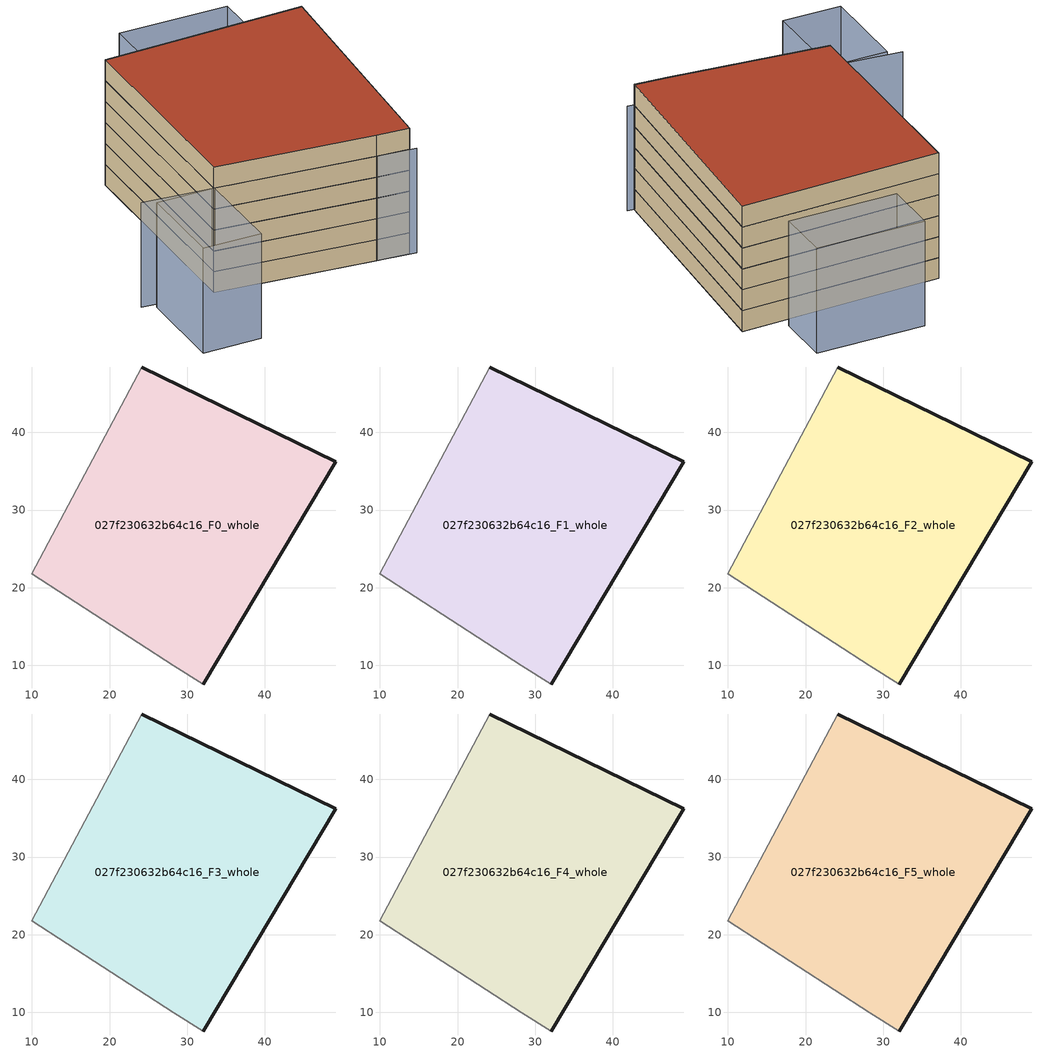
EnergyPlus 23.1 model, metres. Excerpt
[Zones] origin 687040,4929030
027f230632b64c16_F0_whole
 floor ground (EU_floor_Construction): 32.09,7.59 49.14,36.22 24.13,48.42 9.98,21.83 28.27,9.93 z0
 wall outside (EU_wall_Construction): 24.13,48.42 49.14,36.22 32.09,7.59 z0:3
 wall adiabatic (EU_wall_Construction): 32.09,7.59 28.27,9.93 9.98,21.83 24.13,48.42 z0:3
027f230632b64c16_F1_whole
 floor to 027f230632b64c16_F0_whole (EU_floor_Construction): 32.09,7.59 49.13,36.22 24.13,48.42 9.98,21.83 28.26,9.93 z3
 wall outside (EU_wall_Construction): 24.13,48.42 49.14,36.22 32.09,7.59 z3:6
 wall adiabatic (EU_wall_Construction): 32.09,7.59 28.27,9.93 9.98,21.83 24.13,48.42 z3:6
027f230632b64c16_F2_whole
 floor to 027f230632b64c16_F1_whole (EU_floor_Construction): 32.09,7.59 49.13,36.22 24.13,48.42 9.98,21.83 28.26,9.93 z6
 wall outside (EU_wall_Construction): 24.13,48.42 49.14,36.22 32.09,7.59 z6:9
 wall adiabatic (EU_wall_Construction): 32.09,7.59 28.27,9.93 9.98,21.83 24.13,48.42 z6:9
027f230632b64c16_F3_whole
 floor to 027f230632b64c16_F2_whole (EU_floor_Construction): 32.09,7.59 49.13,36.22 24.13,48.42 9.98,21.83 28.26,9.93 z9
 wall outside (EU_wall_Construction): 24.13,48.42 49.14,36.22 32.09,7.59 z9:12
 wall adiabatic (EU_wall_Construction): 32.09,7.59 28.27,9.93 9.98,21.83 24.13,48.42 z9:12
027f230632b64c16_F4_whole
 floor to 027f230632b64c16_F3_whole (EU_floor_Construction): 32.09,7.59 49.13,36.22 24.13,48.42 9.98,21.83 28.26,9.93 z12
 wall outside (EU_wall_Construction): 24.13,48.42 49.14,36.22 32.09,7.59 z12:15
 wall adiabatic (EU_wall_Construction): 32.09,7.59 28.27,9.93 9.98,21.83 24.13,48.42 z12:15
027f230632b64c16_F5_whole
 floor to 027f230632b64c16_F4_whole (EU_floor_Construction): 32.09,7.59 49.13,36.22 24.13,48.42 9.98,21.83 28.26,9.93 z15
 wall outside (EU_wall_Construction): 24.13,48.42 49.14,36.22 32.09,7.59 z15:18
 wall adiabatic (EU_wall_Construction): 32.09,7.59 28.27,9.93 9.98,21.83 24.13,48.42 z15:18
 roof outside (EU_roof_Construction): 49.14,36.22 32.09,7.59 28.27,9.93 9.98,21.83 24.13,48.42 z18
shading: 1.85,27.11 32.78,7 / -3.01,14.17 2.97,25.54 / 2.97,25.54 10.11,21.78 / 10.11,21.78 4.13,10.41 / 4.13,10.41 -3.01,14.17 / 48.13,46.82 44.58,40.06 / 44.58,40.06 31.22,47.07 / 31.22,47.07 34.77,53.83 / 34.77,53.83 48.13,46.82 z0:15
[Building]
EU S2 Campaign: North Axis=0; Terrain=City; Solar Distribution=FullExterior
[Site:Location]
Bologna: Latitude=44.5; Longitude=11.25; Time Zone=1; Elevation=37
[SizingPeriod:WeatherFileDays]
AnnualSizingPeriod: Begin Month=1; Begin Day of Month=1; End Month=12; End Day of Month=31; Day of Week for Start Day=Monday; Use Weather File Daylight Saving Period=No; Use Weather File Rain and Snow Indicators=No
[MATERIAL]
EU_InternalMass_Material: Roughness=MediumRough; Thickness=0.1; Conductivity=1; Density=1800; Specific Heat=900; Thermal Absorptance=0.9; Solar Absorptance=0.7; Visible Absorptance=0.7
[MATERIAL:NOMASS] Roughness=MediumRough; Thermal Absorptance=0.9; Solar Absorptance=0.7; Visible Absorptance=0.7
Name | Thermal Resistance
EU_wall_NoMass | 0.905828
EU_roof_NoMass | 0.37593
EU_floor_NoMass | 0.67114
[CONSTRUCTION]
EU_wall_Construction: EU_wall_NoMass
EU_roof_Construction: EU_roof_NoMass
EU_floor_Construction: EU_floor_NoMass
EU_InternalMass_Construction: EU_InternalMass_Material
[ZONE] Type=1; Multiplier=1; Ceiling Height=autocalculate; Volume=2574.22; Floor Area=autocalculate; Part of Total Floor Area=Yes
027f230632b64c16_F0_whole; 027f230632b64c16_F1_whole; 027f230632b64c16_F2_whole; 027f230632b64c16_F3_whole; 027f230632b64c16_F4_whole; 027f230632b64c16_F5_whole
[INTERNALMASS] Construction=EU_InternalMass_Construction; Surface Area=858.073
Name | Zone or ZoneList
027f230632b64c16_F0_whole_EU_InternalMass | 027f230632b64c16_F0_whole
027f230632b64c16_F1_whole_EU_InternalMass | 027f230632b64c16_F1_whole
027f230632b64c16_F2_whole_EU_InternalMass | 027f230632b64c16_F2_whole
027f230632b64c16_F3_whole_EU_InternalMass | 027f230632b64c16_F3_whole
027f230632b64c16_F4_whole_EU_InternalMass | 027f230632b64c16_F4_whole
027f230632b64c16_F5_whole_EU_InternalMass | 027f230632b64c16_F5_whole
[OTHEREQUIPMENT] Fuel Type=Electricity; Design Level Calculation Method=Watts/Area; Power per Zone Floor Area=1; Fraction Latent=0; Fraction Radiant=0; Fraction Lost=0; Carbon Dioxide Generation Rate=0; EndUse Subcategory=EU_Step8_InternalGains
Name | Zone or ZoneList or Space or SpaceList | Schedule
EU_Step8_InternalGain_027f230632b64c16_F0_whole_f000 | 027f230632b64c16_F0_whole | EU_Step8_GainSchedule_027f230632b64c16_F0_whole_f000
EU_Step8_InternalGain_027f230632b64c16_F1_whole_f000 | 027f230632b64c16_F1_whole | EU_Step8_GainSchedule_027f230632b64c16_F1_whole_f000
EU_Step8_InternalGain_027f230632b64c16_F2_whole_f000 | 027f230632b64c16_F2_whole | EU_Step8_GainSchedule_027f230632b64c16_F2_whole_f000
EU_Step8_InternalGain_027f230632b64c16_F3_whole_f000 | 027f230632b64c16_F3_whole | EU_Step8_GainSchedule_027f230632b64c16_F3_whole_f000
EU_Step8_InternalGain_027f230632b64c16_F4_whole_f000 | 027f230632b64c16_F4_whole | EU_Step8_GainSchedule_027f230632b64c16_F4_whole_f000
EU_Step8_InternalGain_027f230632b64c16_F5_whole_f000 | 027f230632b64c16_F5_whole | EU_Step8_GainSchedule_027f230632b64c16_F5_whole_f000
[ZONEVENTILATION:DESIGNFLOWRATE] Schedule=EU_AlwaysOn; Design Flow Rate Calculation Method=AirChanges/Hour; Air Changes per Hour=0.73129; Ventilation Type=Natural; Fan Pressure Rise=0; Fan Total Efficiency=1; Constant Term Coefficient=1; Temperature Term Coefficient=0; Velocity Term Coefficient=0; Velocity Squared Term Coefficient=0; Minimum Indoor Temperature=-100; Maximum Indoor Temperature=100; Delta Temperature=-100; Minimum Outdoor Temperature=-100; Maximum Outdoor Temperature=100; Maximum Wind Speed=40
Name | Zone or ZoneList or Space or SpaceList
EU_ConstantAir_027f230632b64c16_F0_whole | 027f230632b64c16_F0_whole
EU_ConstantAir_027f230632b64c16_F1_whole | 027f230632b64c16_F1_whole
EU_ConstantAir_027f230632b64c16_F2_whole | 027f230632b64c16_F2_whole
EU_ConstantAir_027f230632b64c16_F3_whole | 027f230632b64c16_F3_whole
EU_ConstantAir_027f230632b64c16_F4_whole | 027f230632b64c16_F4_whole
EU_ConstantAir_027f230632b64c16_F5_whole | 027f230632b64c16_F5_whole
[HVACTEMPLATE:THERMOSTAT] Constant Heating Setpoint=20; Constant Cooling Setpoint=50
EU_HeatOnly_027f230632b64c16_F0_whole; EU_HeatOnly_027f230632b64c16_F1_whole; EU_HeatOnly_027f230632b64c16_F2_whole; EU_HeatOnly_027f230632b64c16_F3_whole; EU_HeatOnly_027f230632b64c16_F4_whole; EU_HeatOnly_027f230632b64c16_F5_whole
[HVACTEMPLATE:ZONE:IDEALLOADSAIRSYSTEM] System Availability Schedule=EU_AlwaysOn; Maximum Heating Supply Air Temperature=50; Minimum Cooling Supply Air Temperature=13; Maximum Heating Supply Air Humidity Ratio=0.0156; Minimum Cooling Supply Air Humidity Ratio=0.0077; Heating Limit=NoLimit; Cooling Limit=NoLimit; Heating Availability Schedule=EU_AlwaysOn; Cooling Availability Schedule=EU_CoolingOff; Dehumidification Control Type=ConstantSensibleHeatRatio; Cooling Sensible Heat Ratio=0.7; Dehumidification Setpoint=60; Humidification Control Type=None; Humidification Setpoint=30; Outdoor Air Method=None; Outdoor Air Flow Rate per Person=0.00944; Outdoor Air Flow Rate per Zone Floor Area=0; Outdoor Air Flow Rate per Zone=0; Demand Controlled Ventilation Type=None; Outdoor Air Economizer Type=NoEconomizer; Heat Recovery Type=None; Sensible Heat Recovery Effectiveness=0.7; Latent Heat Recovery Effectiveness=0.65
Name | Template Thermostat
027f230632b64c16_F0_whole | EU_HeatOnly_027f230632b64c16_F0_whole
027f230632b64c16_F1_whole | EU_HeatOnly_027f230632b64c16_F1_whole
027f230632b64c16_F2_whole | EU_HeatOnly_027f230632b64c16_F2_whole
027f230632b64c16_F3_whole | EU_HeatOnly_027f230632b64c16_F3_whole
027f230632b64c16_F4_whole | EU_HeatOnly_027f230632b64c16_F4_whole
027f230632b64c16_F5_whole | EU_HeatOnly_027f230632b64c16_F5_whole
[SIZING:ZONE] Zone Cooling Design Supply Air Temperature Input Method=SupplyAirTemperature; Zone Cooling Design Supply Air Temperature=13; Zone Heating Design Supply Air Temperature Input Method=SupplyAirTemperature; Zone Heating Design Supply Air Temperature=50; Zone Cooling Design Supply Air Humidity Ratio=0.008; Zone Heating Design Supply Air Humidity Ratio=0.008; Cooling Design Air Flow Method=DesignDay; Cooling Design Air Flow Rate=0; Cooling Minimum Air Flow per Zone Floor Area=0.000762; Cooling Minimum Air Flow=0; Cooling Minimum Air Flow Fraction=0.2; Heating Design Air Flow Method=DesignDay; Heating Design Air Flow Rate=0; Heating Maximum Air Flow per Zone Floor Area=0.002032; Heating Maximum Air Flow=0.141576; Heating Maximum Air Flow Fraction=0.3; Account for Dedicated Outdoor Air System=No; Dedicated Outdoor Air System Control Strategy=NeutralSupplyAir; Dedicated Outdoor Air Low Setpoint Temperature for Design=autosize; Dedicated Outdoor Air High Setpoint Temperature for Design=autosize; Zone Load Sizing Method=Sensible Load Only No Latent Load; Zone Latent Cooling Design Supply Air Humidity Ratio Input Method=HumidityRatioDifference; Zone Cooling Design Supply Air Humidity Ratio Difference=0.005; Zone Latent Heating Design Supply Air Humidity Ratio Input Method=HumidityRatioDifference; Zone Humidification Design Supply Air Humidity Ratio Difference=0.005
027f230632b64c16_F0_whole; 027f230632b64c16_F1_whole; 027f230632b64c16_F2_whole; 027f230632b64c16_F3_whole; 027f230632b64c16_F4_whole; 027f230632b64c16_F5_whole
[SCHEDULE:CONSTANT]
Name | Hourly Value
EU_AlwaysOn | 1
EU_CoolingOff | 0
[SCHEDULE:FILE] Column Number=1; Rows to Skip at Top=0; Number of Hours of Data=8760; Column Separator=Comma; Interpolate to Timestep=No; Minutes per Item=60; Adjust Schedule for Daylight Savings=Yes
Name | File
EU_Step8_GainSchedule_027f230632b64c16_F0_whole_f000 | ../../schedules/027f230632b64c16/027f230632b64c16_F0_whole_f000_gain.csv
EU_Step8_GainSchedule_027f230632b64c16_F1_whole_f000 | ../../schedules/027f230632b64c16/027f230632b64c16_F1_whole_f000_gain.csv
EU_Step8_GainSchedule_027f230632b64c16_F2_whole_f000 | ../../schedules/027f230632b64c16/027f230632b64c16_F2_whole_f000_gain.csv
EU_Step8_GainSchedule_027f230632b64c16_F3_whole_f000 | ../../schedules/027f230632b64c16/027f230632b64c16_F3_whole_f000_gain.csv
EU_Step8_GainSchedule_027f230632b64c16_F4_whole_f000 | ../../schedules/027f230632b64c16/027f230632b64c16_F4_whole_f000_gain.csv
EU_Step8_GainSchedule_027f230632b64c16_F5_whole_f000 | ../../schedules/027f230632b64c16/027f230632b64c16_F5_whole_f000_gain.csv
